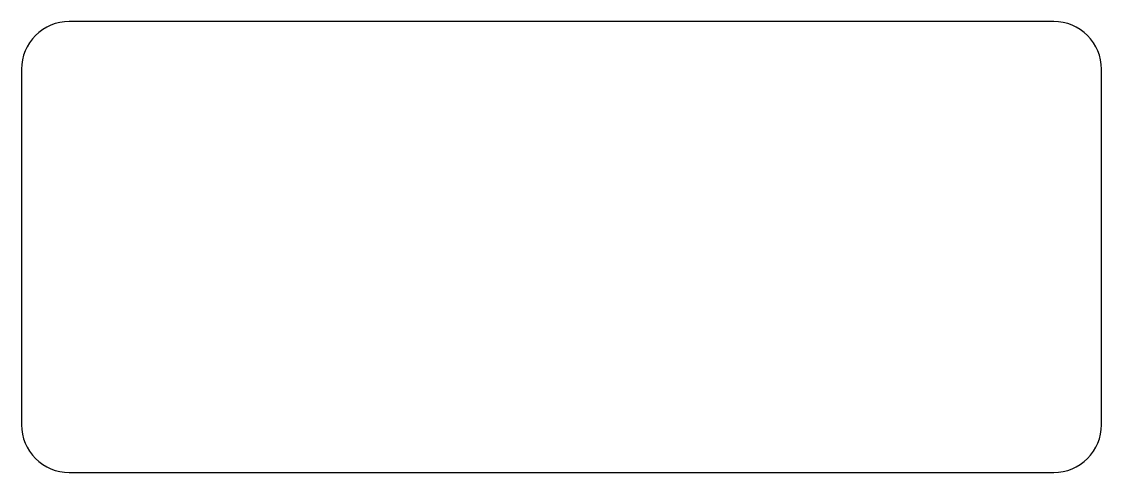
# Model space of a CAD drawing. Header units: millimetres. Extents: x -9.1 to 9.1, y -126.8 to -119.2.
import ezdxf

# ---------------------------------------------------------------- set-up
doc = ezdxf.new("R2010")
doc.units = ezdxf.units.MM
doc.layers.get('0').update_dxf_attribs({"linetype": 'CONTINUOUS'})

msp = doc.modelspace()

# ---------------------------------------------------------------- linework, layer by layer
msp.add_lwpolyline([(-8.3, -126.8), (8.3, -126.8, 0.414214), (9.1, -126), (9.1, -120, 0.414214), (8.3, -119.2), (-8.3, -119.2, 0.414214), (-9.1, -120), (-9.1, -126, 0.414214)], format="xyb", close=True)

doc.saveas('drawing.dxf')
